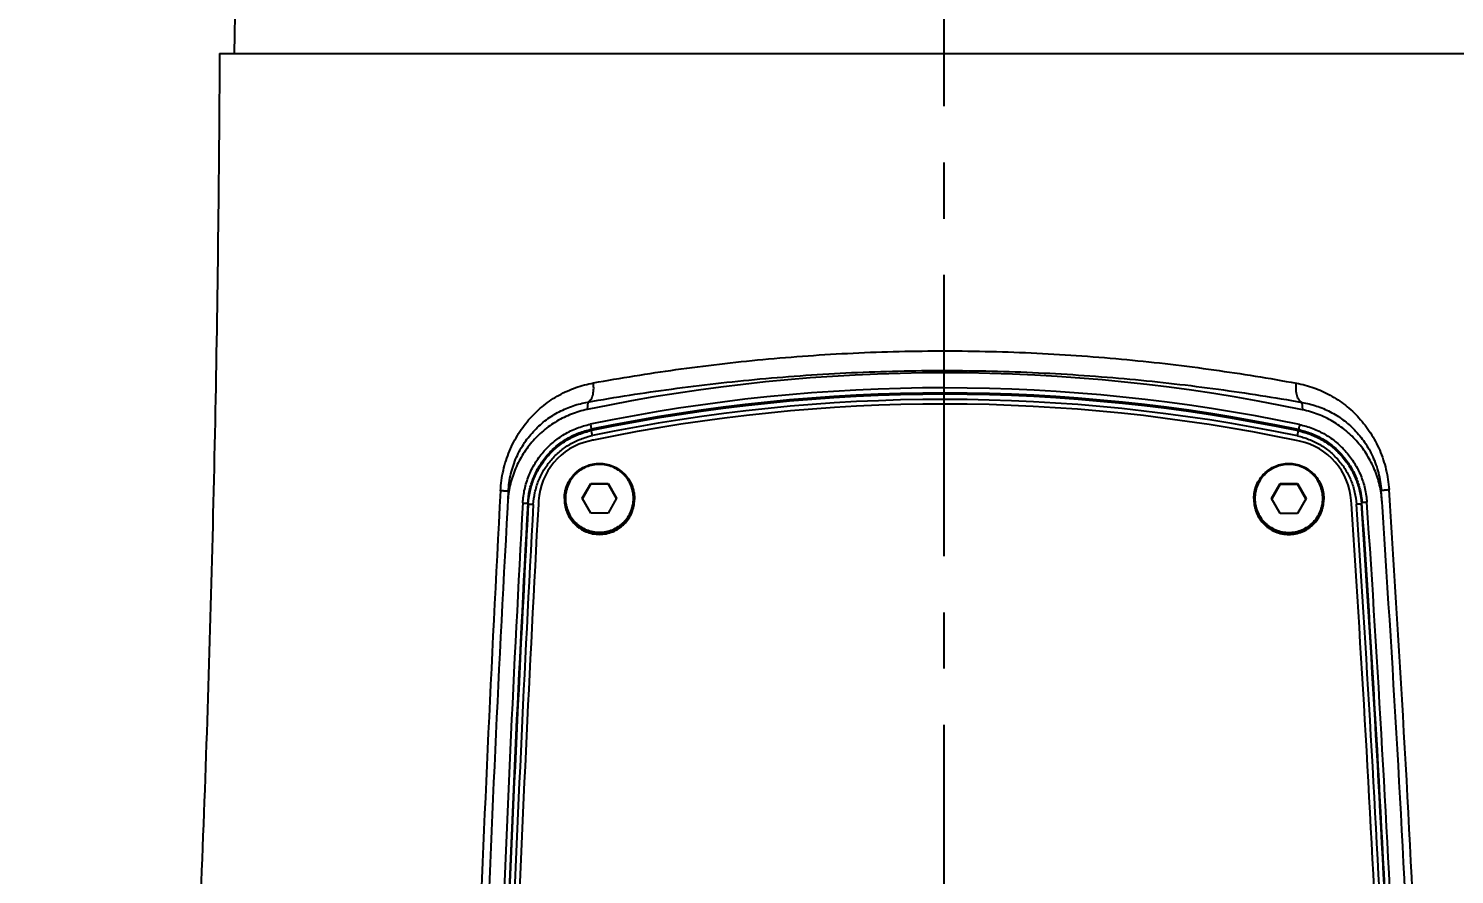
# Model space of a CAD drawing. Header units: millimetres. Extents: x 5828 to 6704, y 123 to 421.
# Drawn here: x 6582.08 to 6591.59, y 324.2 to 329.84 of the extents above; entities that cross this region are included whole.
import ezdxf

# ---------------------------------------------------------------- set-up
doc = ezdxf.new("R2010")
doc.units = ezdxf.units.MM
doc.linetypes.add('CENTER', pattern=[0.6, 0.375, -0.075, 0.075, -0.075])
for name, color, linetype in [('中心线', 7, 'Continuous'), ('外形图', 7, 'Continuous'), ('尺寸标注', 7, 'Continuous'), ('运动范围', 7, 'Continuous')]:
    doc.layers.add(name, color=color, linetype=linetype)
doc.styles.add('微软雅黑', font='msyh.ttc', dxfattribs={"height": 1.5})
doc.dimstyles.new('尺寸标注_1_15比例', dxfattribs={"dimtxt": 1.5, "dimasz": 1.25, "dimexe": 0.5, "dimexo": 0.4, "dimgap": 0.5, "dimtad": 1, "dimdec": 1, "dimlfac": 15, "dimdsep": 46, "dimtxsty": '微软雅黑', "dimcen": 0.09, "dimadec": 0, "dimazin": 0, "dimtp": 0.01, "dimtm": 0.01, "dimtfac": 1, "dimtdec": 1, "dimtofl": 0, "dimtmove": 0, "dimatfit": 3, "dimfxl": 1, "dimtolj": 1, "dimarcsym": 0})

# ---------------------------------------------------------------- blocks, each defined once
blk = doc.blocks.new('*D797')
at = {"layer": 'Defpoints', "color": 0}
for p in [(6541.8372, 378.1181), (6588.1866, 378.1181), (6595.1201, 318.7401)]:
    blk.add_point(p, dxfattribs=at)
at = {"layer": '尺寸标注', "color": 0, "lineweight": -2}
for p, q in [((6587.7866, 378.1181), (6541.3372, 378.1181)), ((6541.8372, 319.9901), (6541.8372, 376.8681)), ((6594.7201, 318.7401), (6541.3372, 318.7401))]:
    blk.add_line(p, q, dxfattribs=at)
at = {"layer": '尺寸标注', "color": 0}
for points in [[(6542.0455, 376.8681), (6541.6288, 376.8681), (6541.8372, 378.1181)], [(6541.6288, 319.9901), (6542.0455, 319.9901), (6541.8372, 318.7401)]]:
    blk.add_solid(points, dxfattribs=at)
at = {"layer": '尺寸标注', "color": 0, "insert": (6540.562, 347.1133), "char_height": 1.5, "attachment_point": 5, "rotation": 90, "style": '微软雅黑'}
blk.add_mtext('\\A1;890.7', dxfattribs=at)
blk = doc.blocks.new('*D798')
at = {"layer": 'Defpoints', "color": 0}
for p in [(6625.5646, 340.7401), (6588.1866, 317.3222), (6625.5646, 301.6394)]:
    blk.add_point(p, dxfattribs=at)
at = {"layer": '尺寸标注', "color": 0, "lineweight": -2}
for p, q in [((6625.5646, 340.3401), (6625.5646, 301.1394)), ((6588.1866, 316.9222), (6588.1866, 301.1394)), ((6589.4366, 301.6394), (6624.3146, 301.6394))]:
    blk.add_line(p, q, dxfattribs=at)
at = {"layer": '尺寸标注', "color": 0}
for points in [[(6589.4366, 301.8477), (6589.4366, 301.4311), (6588.1866, 301.6394)], [(6624.3146, 301.4311), (6624.3146, 301.8477), (6625.5646, 301.6394)]]:
    blk.add_solid(points, dxfattribs=at)
at = {"layer": '尺寸标注', "color": 0, "insert": (6607.2753, 302.915), "char_height": 1.5, "attachment_point": 5, "style": '微软雅黑'}
blk.add_mtext('\\A1;\\A1;560.6', dxfattribs=at)
blk = doc.blocks.new('*D799')
at = {"layer": 'Defpoints', "color": 0}
for p in [(6550.8086, 340.7401), (6588.1866, 305.9336), (6550.8086, 301.6394)]:
    blk.add_point(p, dxfattribs=at)
at = {"layer": '尺寸标注', "color": 0, "lineweight": -2}
for p, q in [((6550.8086, 340.3401), (6550.8086, 301.1394)), ((6588.1866, 305.5336), (6588.1866, 301.1394)), ((6586.9366, 301.6394), (6552.0586, 301.6394))]:
    blk.add_line(p, q, dxfattribs=at)
at = {"layer": '尺寸标注', "color": 0}
for points in [[(6552.0586, 301.8477), (6552.0586, 301.4311), (6550.8086, 301.6394)], [(6586.9366, 301.4311), (6586.9366, 301.8477), (6588.1866, 301.6394)]]:
    blk.add_solid(points, dxfattribs=at)
at = {"layer": '尺寸标注', "color": 0, "insert": (6570.2106, 302.915), "char_height": 1.5, "attachment_point": 5, "style": '微软雅黑'}
blk.add_mtext('\\A1;\\A1;560.6', dxfattribs=at)
blk = doc.blocks.new('*D817')
at = {"layer": 'Defpoints', "color": 0}
for p in [(6580.872, 340.7401), (6588.1866, 317.3222), (6588.1866, 306.6511)]:
    blk.add_point(p, dxfattribs=at)
at = {"layer": '尺寸标注', "color": 0, "lineweight": -2}
for p, q in [((6580.872, 340.3401), (6580.872, 306.1511)), ((6588.1866, 316.9222), (6588.1866, 306.1511)), ((6580.872, 306.6511), (6572.997, 306.6511)), ((6582.122, 306.6511), (6586.9366, 306.6511))]:
    blk.add_line(p, q, dxfattribs=at)
at = {"layer": '尺寸标注', "color": 0}
for points in [[(6582.122, 306.8594), (6582.122, 306.4428), (6580.872, 306.6511)], [(6586.9366, 306.4428), (6586.9366, 306.8594), (6588.1866, 306.6511)]]:
    blk.add_solid(points, dxfattribs=at)
at = {"layer": '尺寸标注', "color": 0, "insert": (6575.9077, 307.9302), "char_height": 1.5, "attachment_point": 5, "style": '微软雅黑'}
blk.add_mtext('\\A1;109.7', dxfattribs=at)
blk = doc.blocks.new('*D818')
at = {"layer": 'Defpoints', "color": 0}
for p in [(6608.3994, 340.7401), (6588.1866, 317.3222), (6608.3994, 306.6511)]:
    blk.add_point(p, dxfattribs=at)
at = {"layer": '尺寸标注', "color": 0, "lineweight": -2}
for p, q in [((6608.3994, 340.3401), (6608.3994, 306.1511)), ((6588.1866, 316.9222), (6588.1866, 306.1511)), ((6589.4366, 306.6511), (6607.1494, 306.6511))]:
    blk.add_line(p, q, dxfattribs=at)
at = {"layer": '尺寸标注', "color": 0}
for points in [[(6589.4366, 306.8594), (6589.4366, 306.4428), (6588.1866, 306.6511)], [(6607.1494, 306.4428), (6607.1494, 306.8594), (6608.3994, 306.6511)]]:
    blk.add_solid(points, dxfattribs=at)
at = {"layer": '尺寸标注', "color": 0, "insert": (6598.293, 307.9263), "char_height": 1.5, "attachment_point": 5, "style": '微软雅黑'}
blk.add_mtext('\\A1;303.2', dxfattribs=at)

msp = doc.modelspace()

# ---------------------------------------------------------------- linework, layer by layer
at = {"layer": '中心线', "linetype": 'CENTER', "ltscale": 5}
msp.add_line((6588.1866, 317.3222), (6588.1866, 364.2858), dxfattribs=at)
at = {"layer": '外形图', "color": 7, "linetype": 'Continuous'}
for p, q in [((6583.4516, 329.6734), (6583.4627, 330.3068)), ((6583.3516, 329.6734), (6593.555, 329.6734)), ((6585.8087, 327.3492), (6585.8052, 327.3)), ((6590.5746, 327.3474), (6590.5788, 327.2977)), ((6585.8325, 327.1681), (6585.8332, 327.1594)), ((6590.5514, 327.1658), (6590.5507, 327.1571)), ((6585.8331, 327.0929), (6585.8183, 327.0896)), ((6590.5587, 327.0885), (6590.5371, 327.093)), ((6585.772, 326.7076), (6585.8293, 326.8068)), ((6585.8293, 326.8033), (6585.773, 326.7058)), ((6585.8293, 326.8068), (6585.944, 326.8068)), ((6585.8293, 326.8068), (6585.8293, 326.8033)), ((6585.8293, 326.8033), (6585.944, 326.8033)), ((6585.944, 326.8068), (6586.0013, 326.7076)), ((6585.944, 326.8068), (6585.944, 326.8033)), ((6586.0003, 326.7058), (6585.944, 326.8033)), ((6590.372, 326.7068), (6590.4293, 326.8061)), ((6590.4293, 326.8026), (6590.373, 326.7051)), ((6590.4293, 326.8061), (6590.544, 326.8061)), ((6590.4293, 326.8061), (6590.4293, 326.8026)), ((6590.4293, 326.8026), (6590.544, 326.8026)), ((6590.544, 326.8061), (6590.6013, 326.7068)), ((6590.544, 326.8061), (6590.544, 326.8026)), ((6590.6003, 326.7051), (6590.544, 326.8026)), ((6585.4084, 326.6738), (6585.4119, 326.6684)), ((6585.4803, 326.6913), (6585.4789, 326.6666)), ((6585.6533, 326.7074), (6585.6533, 326.7006)), ((6585.8293, 326.6083), (6585.772, 326.7076)), ((6586.0013, 326.7076), (6585.944, 326.6083)), ((6586.12, 326.7074), (6586.12, 326.7006)), ((6590.2533, 326.7066), (6590.2533, 326.6998)), ((6590.4293, 326.6075), (6590.372, 326.7068)), ((6590.6013, 326.7068), (6590.544, 326.6075)), ((6590.72, 326.7066), (6590.72, 326.6998)), ((6590.9041, 326.6701), (6590.9025, 326.6936)), ((6590.9747, 326.6783), (6590.9712, 326.6728)), ((6585.944, 326.6083), (6585.8293, 326.6083)), ((6590.544, 326.6075), (6590.4293, 326.6075))]:
    msp.add_line(p, q, dxfattribs=at)
for centre, radius, start, end in [((6588.1866, 315.8366), 11.6076, 78.21072, 101.73553), ((6588.1866, 315.8357), 11.5743, 78.21074, 101.73551), ((6588.1866, 315.8304), 11.5708, 78.21073, 101.73551), ((6588.1866, 315.8296), 11.5374, 78.21072, 101.73552), ((6588.1848, 315.8292), 11.5069, 78.20432, 101.72264), ((6585.9129, 326.6668), 0.4332, 102.60257, 176.77086), ((6585.9402, 326.6466), 0.4591, 101.72303, 103.49867), ((6590.4702, 326.6644), 0.4332, 3.86268, 78.21254), ((6790.8406, 315.5646), 205.9186, 176.884043, 178.803555), ((6780.4416, 315.9084), 195.4641, 176.819405, 178.844304), ((6431.4718, 315.9084), 160, 1.411688, 3.88896), ((6423.5434, 315.6185), 167.9822, 1.448305, 3.805022), ((6780.4417, 315.9084), 195.3637, 176.840336, 178.77597), ((6780.4418, 315.9075), 195.3303, 176.840336, 178.77597), ((6780.4418, 315.9022), 195.3268, 176.840336, 178.774916), ((6780.4418, 315.9014), 195.2935, 176.840336, 178.774916), ((6780.3066, 315.8766), 195.1262, 176.830081, 178.764891), ((6431.5793, 315.934), 159.6861, 1.488792, 3.855047), ((6431.4716, 315.9014), 159.8294, 1.497482, 3.863146), ((6431.4717, 315.9022), 159.8627, 1.497482, 3.863146), ((6431.4717, 315.9075), 159.8662, 1.496188, 3.863146), ((6431.4717, 315.9084), 159.8995, 1.496188, 3.863146)]:
    msp.add_arc(centre, radius, start, end, dxfattribs=at)
msp.add_ellipse((6588.1866, 315.8369), major_axis=(0, 11.7078), ratio=0.999999, start_param=-0.20577, end_param=0.204832, dxfattribs=at)
for points, knots in [([(6583.3516, 329.6734), (6583.3479, 328.8541), (6583.3278, 327.2169), (6583.259, 324.7631), (6583.1507, 322.3123), (6583.0516, 320.6801), (6582.9952, 319.8643)], [0, 0, 0, 0, 0.250375, 0.500319, 0.750102, 1, 1, 1, 1]), ([(6585.846, 327.4771), (6586.0289, 327.5104), (6586.405, 327.571), (6586.9833, 327.6387), (6587.5824, 327.6812), (6588.1923, 327.6955), (6588.8021, 327.6806), (6589.401, 327.6377), (6589.9787, 327.5696), (6590.3545, 327.5087), (6590.5372, 327.4753)], [0, 0, 0, 0, 0.118239, 0.242231, 0.37018, 0.500145, 0.63009, 0.757983, 0.881884, 1, 1, 1, 1]), ([(6585.8087, 327.3492), (6585.9944, 327.382), (6586.3764, 327.4418), (6586.9637, 327.5085), (6587.5725, 327.5504), (6588.1924, 327.5646), (6588.8122, 327.5499), (6589.4207, 327.5075), (6590.0075, 327.4403), (6590.3892, 327.3803), (6590.5746, 327.3474)], [0, 0, 0, 0, 0.118092, 0.242056, 0.37007, 0.500148, 0.630207, 0.758163, 0.882033, 1, 1, 1, 1]), ([(6585.2264, 326.7577), (6585.2277, 326.7807), (6585.2321, 326.8265), (6585.2445, 326.8941), (6585.2624, 326.9599), (6585.2856, 327.0232), (6585.3137, 327.0835), (6585.357, 327.1587), (6585.4214, 327.2437), (6585.5131, 327.3299), (6585.6159, 327.3985), (6585.7275, 327.4489), (6585.8061, 327.4699), (6585.846, 327.4771)], [0, 0, 0, 0, 0.067461, 0.134595, 0.201156, 0.266946, 0.331852, 0.395816, 0.520882, 0.642834, 0.762635, 0.881352, 1, 1, 1, 1]), ([(6585.8087, 327.3492), (6585.8124, 327.3503), (6585.8197, 327.3543), (6585.8288, 327.3639), (6585.8363, 327.3769), (6585.8422, 327.393), (6585.8462, 327.4116), (6585.8482, 327.4323), (6585.8483, 327.4544), (6585.847, 327.4695), (6585.846, 327.4771)], [0, 0, 0, 0, 0.081232, 0.172277, 0.277259, 0.397504, 0.532338, 0.679741, 0.836797, 1, 1, 1, 1]), ([(6590.5746, 327.3474), (6590.5709, 327.3486), (6590.5636, 327.3525), (6590.5544, 327.3621), (6590.5469, 327.3752), (6590.541, 327.3912), (6590.537, 327.4098), (6590.535, 327.4305), (6590.5349, 327.4526), (6590.5362, 327.4677), (6590.5372, 327.4753)], [0, 0, 0, 0, 0.081468, 0.17268, 0.277741, 0.397985, 0.532752, 0.680041, 0.836953, 1, 1, 1, 1]), ([(6590.5372, 327.4753), (6590.5766, 327.4681), (6590.6545, 327.4473), (6590.765, 327.3977), (6590.8669, 327.3301), (6590.958, 327.2453), (6591.0356, 327.1442), (6591.0968, 327.0285), (6591.1316, 326.9226), (6591.1488, 326.8341), (6591.1537, 326.7888), (6591.1552, 326.766)], [0, 0, 0, 0, 0.118702, 0.237469, 0.357307, 0.47927, 0.604319, 0.733041, 0.865283, 0.93246, 1, 1, 1, 1]), ([(6585.2786, 326.7534), (6585.2808, 326.7931), (6585.2922, 326.8712), (6585.3295, 326.9814), (6585.3839, 327.0798), (6585.4518, 327.1639), (6585.5304, 327.2332), (6585.6171, 327.2876), (6585.7104, 327.3271), (6585.7757, 327.3435), (6585.8087, 327.3492)], [0, 0, 0, 0, 0.138478, 0.273486, 0.403286, 0.527931, 0.648529, 0.766507, 0.883256, 1, 1, 1, 1]), ([(6590.5746, 327.3474), (6590.6073, 327.3418), (6590.6719, 327.3256), (6590.7642, 327.2865), (6590.8503, 327.233), (6590.9283, 327.1648), (6590.996, 327.082), (6591.0506, 326.9852), (6591.0885, 326.8766), (6591.1007, 326.7993), (6591.1034, 326.7601)], [0, 0, 0, 0, 0.116783, 0.233571, 0.351572, 0.472155, 0.596739, 0.726442, 0.861402, 1, 1, 1, 1]), ([(6585.8052, 327.3), (6585.7695, 327.2926), (6585.6992, 327.2718), (6585.6004, 327.2239), (6585.5107, 327.1604), (6585.4327, 327.0832), (6585.3682, 326.9942), (6585.3191, 326.896), (6585.2867, 326.7911), (6585.2767, 326.7185), (6585.2747, 326.6821)], [0, 0, 0, 0, 0.125019, 0.250034, 0.375043, 0.500045, 0.625041, 0.750031, 0.875017, 1, 1, 1, 1]), ([(6591.1083, 326.6881), (6591.1058, 326.7241), (6591.0951, 326.7959), (6591.062, 326.8994), (6591.0126, 326.9963), (6590.9482, 327.0839), (6590.8705, 327.16), (6590.7816, 327.2225), (6590.6837, 327.2698), (6590.6141, 327.2904), (6590.5788, 327.2977)], [0, 0, 0, 0, 0.124983, 0.249969, 0.374959, 0.499955, 0.624957, 0.749966, 0.874981, 1, 1, 1, 1]), ([(6585.3751, 326.6765), (6585.3768, 326.7075), (6585.3853, 326.7691), (6585.4128, 326.8582), (6585.4545, 326.9417), (6585.5092, 327.0173), (6585.5756, 327.0829), (6585.6517, 327.1369), (6585.7357, 327.1776), (6585.7954, 327.1952), (6585.8257, 327.2015)], [0, 0, 0, 0, 0.124983, 0.249969, 0.374959, 0.499955, 0.624958, 0.749967, 0.874981, 1, 1, 1, 1]), ([(6585.4084, 326.6738), (6585.41, 326.7029), (6585.4179, 326.761), (6585.4439, 326.8449), (6585.4831, 326.9235), (6585.5346, 326.9946), (6585.597, 327.0564), (6585.6687, 327.1072), (6585.7477, 327.1455), (6585.8039, 327.1621), (6585.8325, 327.1681)], [0, 0, 0, 0, 0.124983, 0.249969, 0.374959, 0.499955, 0.624958, 0.749967, 0.874981, 1, 1, 1, 1]), ([(6585.4119, 326.6684), (6585.4135, 326.6973), (6585.4214, 326.755), (6585.4472, 326.8383), (6585.4861, 326.9164), (6585.5373, 326.987), (6585.5993, 327.0484), (6585.6705, 327.0989), (6585.749, 327.137), (6585.8048, 327.1535), (6585.8332, 327.1594)], [0, 0, 0, 0, 0.124983, 0.249969, 0.374959, 0.499955, 0.624958, 0.749967, 0.874981, 1, 1, 1, 1]), ([(6585.8257, 327.2015), (6585.8266, 327.1974), (6585.8278, 327.1914), (6585.8294, 327.1837), (6585.8304, 327.1787), (6585.8312, 327.1746), (6585.8318, 327.1717), (6585.8321, 327.1699), (6585.8323, 327.169), (6585.8324, 327.1685), (6585.8325, 327.1682), (6585.8325, 327.1681)], [0, 0, 0, 0, 0.371248, 0.540784, 0.690937, 0.816063, 0.911461, 0.946844, 0.973548, 0.99132, 1, 1, 1, 1]), ([(6585.84, 327.1259), (6585.8391, 327.13), (6585.8379, 327.136), (6585.8363, 327.1438), (6585.8353, 327.1487), (6585.8344, 327.1529), (6585.8339, 327.1557), (6585.8335, 327.1575), (6585.8334, 327.1584), (6585.8333, 327.159), (6585.8332, 327.1593), (6585.8332, 327.1594)], [0, 0, 0, 0, 0.371248, 0.540784, 0.690937, 0.816063, 0.911461, 0.946844, 0.973548, 0.99132, 1, 1, 1, 1]), ([(6590.5439, 327.1237), (6590.5447, 327.1278), (6590.546, 327.1338), (6590.5476, 327.1415), (6590.5486, 327.1465), (6590.5494, 327.1506), (6590.55, 327.1535), (6590.5503, 327.1553), (6590.5505, 327.1561), (6590.5506, 327.1567), (6590.5507, 327.157), (6590.5507, 327.1571)], [0, 0, 0, 0, 0.37125, 0.540786, 0.690938, 0.816064, 0.911462, 0.946845, 0.973548, 0.991321, 1, 1, 1, 1]), ([(6590.5507, 327.1571), (6590.5787, 327.1513), (6590.634, 327.135), (6590.7118, 327.0974), (6590.7824, 327.0476), (6590.8441, 326.9872), (6590.8952, 326.9175), (6590.9344, 326.8406), (6590.9607, 326.7584), (6590.9692, 326.7014), (6590.9712, 326.6728)], [0, 0, 0, 0, 0.125019, 0.250033, 0.375042, 0.500044, 0.62504, 0.750031, 0.875017, 1, 1, 1, 1]), ([(6590.5582, 327.1993), (6590.5573, 327.1952), (6590.5561, 327.1891), (6590.5545, 327.1814), (6590.5535, 327.1765), (6590.5526, 327.1723), (6590.5521, 327.1695), (6590.5517, 327.1677), (6590.5516, 327.1668), (6590.5515, 327.1662), (6590.5514, 327.1659), (6590.5514, 327.1658)], [0, 0, 0, 0, 0.371249, 0.540786, 0.690938, 0.816064, 0.911462, 0.946845, 0.973548, 0.99132, 1, 1, 1, 1]), ([(6590.5514, 327.1658), (6590.5796, 327.1599), (6590.6353, 327.1435), (6590.7136, 327.1057), (6590.7847, 327.0556), (6590.8468, 326.9948), (6590.8982, 326.9247), (6590.9377, 326.8472), (6590.9642, 326.7644), (6590.9727, 326.7071), (6590.9747, 326.6783)], [0, 0, 0, 0, 0.125019, 0.250033, 0.375042, 0.500044, 0.62504, 0.750031, 0.875017, 1, 1, 1, 1]), ([(6590.5582, 327.1993), (6590.5882, 327.193), (6590.6326, 327.1799), (6590.6889, 327.1555), (6590.7431, 327.1265), (6590.806, 327.0822), (6590.861, 327.0283), (6590.8993, 326.9804), (6590.9336, 326.9294), (6590.9686, 326.8608), (6590.9967, 326.7729), (6591.0058, 326.712), (6591.0079, 326.6814)], [0, 0, 0, 0, 0.124993, 0.18754, 0.250085, 0.375069, 0.500045, 0.562582, 0.625118, 0.750083, 0.875042, 1, 1, 1, 1]), ([(6585.4451, 326.6657), (6585.4466, 326.6928), (6585.4541, 326.7468), (6585.4782, 326.8249), (6585.5147, 326.8981), (6585.5627, 326.9643), (6585.6208, 327.0219), (6585.6875, 327.0692), (6585.7611, 327.1049), (6585.8134, 327.1204), (6585.84, 327.1259)], [0, 0, 0, 0, 0.124984, 0.249969, 0.37496, 0.499956, 0.624958, 0.749967, 0.874981, 1, 1, 1, 1]), ([(6590.5439, 327.1237), (6590.5702, 327.1182), (6590.622, 327.1029), (6590.6948, 327.0676), (6590.7611, 327.021), (6590.8188, 326.9643), (6590.8667, 326.8991), (6590.9035, 326.827), (6590.9281, 326.7499), (6590.9361, 326.6965), (6590.9379, 326.6697)], [0, 0, 0, 0, 0.125019, 0.250033, 0.375042, 0.500044, 0.62504, 0.750031, 0.875016, 1, 1, 1, 1]), ([(6585.6533, 326.7074), (6585.6533, 326.7226), (6585.6555, 326.7456), (6585.663, 326.7752), (6585.6733, 326.804), (6585.6914, 326.8378), (6585.7157, 326.8675), (6585.7384, 326.888), (6585.7629, 326.9062), (6585.7968, 326.9243), (6585.8408, 326.9376), (6585.8866, 326.9421), (6585.9324, 326.9376), (6585.9765, 326.9243), (6586.0103, 326.9062), (6586.0349, 326.888), (6586.0575, 326.8675), (6586.0819, 326.8378), (6586.1, 326.804), (6586.1103, 326.7752), (6586.1177, 326.7456), (6586.12, 326.7226), (6586.12, 326.7074)], [0, 0, 0, 0, 0.062471, 0.093745, 0.125019, 0.187495, 0.249974, 0.281253, 0.312533, 0.375019, 0.437509, 0.5, 0.562491, 0.624981, 0.687467, 0.718747, 0.750026, 0.812505, 0.874981, 0.906255, 0.937529, 1, 1, 1, 1]), ([(6586.1133, 326.7076), (6586.1133, 326.7224), (6586.1111, 326.7447), (6586.1039, 326.7734), (6586.0939, 326.8014), (6586.0763, 326.8343), (6586.0526, 326.8631), (6586.0306, 326.883), (6586.0068, 326.9007), (6585.9739, 326.9182), (6585.9311, 326.9312), (6585.8866, 326.9356), (6585.8421, 326.9312), (6585.7993, 326.9182), (6585.7664, 326.9007), (6585.7426, 326.883), (6585.7206, 326.8631), (6585.6969, 326.8343), (6585.6794, 326.8014), (6585.6694, 326.7734), (6585.6621, 326.7447), (6585.66, 326.7224), (6585.66, 326.7076)], [0, 0, 0, 0, 0.062471, 0.093744, 0.125018, 0.187494, 0.249973, 0.281251, 0.312531, 0.375018, 0.437508, 0.5, 0.562492, 0.624982, 0.687469, 0.718749, 0.750027, 0.812506, 0.874982, 0.906256, 0.937529, 1, 1, 1, 1]), ([(6590.2533, 326.7066), (6590.2533, 326.7219), (6590.2555, 326.7448), (6590.263, 326.7744), (6590.2733, 326.8032), (6590.2914, 326.8371), (6590.3157, 326.8667), (6590.3384, 326.8872), (6590.3629, 326.9054), (6590.3968, 326.9235), (6590.4408, 326.9369), (6590.4866, 326.9414), (6590.5324, 326.9369), (6590.5765, 326.9235), (6590.6103, 326.9054), (6590.6349, 326.8872), (6590.6575, 326.8667), (6590.6819, 326.8371), (6590.7, 326.8032), (6590.7103, 326.7744), (6590.7177, 326.7448), (6590.72, 326.7219), (6590.72, 326.7066)], [0, 0, 0, 0, 0.062471, 0.093745, 0.125019, 0.187495, 0.249974, 0.281253, 0.312533, 0.375019, 0.437509, 0.5, 0.562491, 0.624981, 0.687467, 0.718747, 0.750026, 0.812505, 0.874981, 0.906255, 0.937529, 1, 1, 1, 1]), ([(6590.7133, 326.7068), (6590.7133, 326.7216), (6590.7111, 326.7439), (6590.7039, 326.7727), (6590.6939, 326.8006), (6590.6763, 326.8335), (6590.6526, 326.8623), (6590.6306, 326.8822), (6590.6068, 326.8999), (6590.5739, 326.9175), (6590.5311, 326.9305), (6590.4866, 326.9348), (6590.4421, 326.9305), (6590.3993, 326.9175), (6590.3664, 326.8999), (6590.3426, 326.8822), (6590.3206, 326.8623), (6590.2969, 326.8335), (6590.2794, 326.8006), (6590.2694, 326.7727), (6590.2621, 326.7439), (6590.26, 326.7216), (6590.26, 326.7068)], [0, 0, 0, 0, 0.062471, 0.093744, 0.125018, 0.187494, 0.249973, 0.281251, 0.312531, 0.375018, 0.437508, 0.5, 0.562492, 0.624982, 0.687469, 0.718749, 0.750027, 0.812506, 0.874982, 0.906256, 0.937529, 1, 1, 1, 1]), ([(6585.2786, 326.7534), (6585.2786, 326.7534), (6585.2785, 326.7535), (6585.2784, 326.7535), (6585.2781, 326.7536), (6585.2775, 326.7537), (6585.2765, 326.7538), (6585.275, 326.754), (6585.2731, 326.7542), (6585.2707, 326.7544), (6585.2679, 326.7547), (6585.2647, 326.7549), (6585.2612, 326.7552), (6585.2557, 326.7557), (6585.2479, 326.7562), (6585.2376, 326.757), (6585.2303, 326.7574), (6585.2264, 326.7577)], [0, 0, 0, 0, 0.001431, 0.004719, 0.010039, 0.01742, 0.038374, 0.067552, 0.104869, 0.150208, 0.203423, 0.264339, 0.332759, 0.408457, 0.58067, 0.778718, 1, 1, 1, 1]), ([(6591.1034, 326.7601), (6591.1034, 326.7601), (6591.1034, 326.7602), (6591.1037, 326.7603), (6591.1044, 326.7605), (6591.1054, 326.7608), (6591.1069, 326.761), (6591.1089, 326.7613), (6591.1112, 326.7616), (6591.114, 326.762), (6591.1184, 326.7625), (6591.125, 326.7632), (6591.1339, 326.7641), (6591.1441, 326.7651), (6591.1514, 326.7657), (6591.1552, 326.766)], [0, 0, 0, 0, 0.001981, 0.005537, 0.018498, 0.039583, 0.068822, 0.106153, 0.15147, 0.204634, 0.265475, 0.409381, 0.581322, 0.779055, 1, 1, 1, 1]), ([(6585.3751, 326.6765), (6585.3772, 326.6764), (6585.3814, 326.6762), (6585.3875, 326.6758), (6585.3932, 326.6754), (6585.3975, 326.6751), (6585.4005, 326.6748), (6585.4025, 326.6747), (6585.4042, 326.6745), (6585.4056, 326.6743), (6585.4067, 326.6742), (6585.4074, 326.6741), (6585.4079, 326.674), (6585.4081, 326.674), (6585.4083, 326.6739), (6585.4083, 326.6739), (6585.4084, 326.6738)], [0, 0, 0, 0, 0.192512, 0.377848, 0.549048, 0.699686, 0.765491, 0.824111, 0.874994, 0.917667, 0.951735, 0.976893, 0.986064, 0.992948, 0.997558, 1, 1, 1, 1]), ([(6585.4451, 326.6657), (6585.443, 326.6658), (6585.4388, 326.6661), (6585.4327, 326.6664), (6585.4271, 326.6668), (6585.4228, 326.6672), (6585.4197, 326.6674), (6585.4178, 326.6676), (6585.4161, 326.6677), (6585.4147, 326.6679), (6585.4135, 326.668), (6585.4128, 326.6681), (6585.4123, 326.6682), (6585.4121, 326.6683), (6585.412, 326.6683), (6585.4119, 326.6684), (6585.4119, 326.6684)], [0, 0, 0, 0, 0.192512, 0.377848, 0.549048, 0.699685, 0.765491, 0.82411, 0.874994, 0.917666, 0.951734, 0.976892, 0.986064, 0.992948, 0.997558, 1, 1, 1, 1]), ([(6585.6533, 326.7074), (6585.6533, 326.6921), (6585.6555, 326.6692), (6585.663, 326.6396), (6585.6733, 326.6108), (6585.6914, 326.577), (6585.7157, 326.5473), (6585.7384, 326.5268), (6585.7629, 326.5086), (6585.7968, 326.4905), (6585.8408, 326.4771), (6585.8866, 326.4726), (6585.9324, 326.4771), (6585.9765, 326.4905), (6586.0103, 326.5086), (6586.0349, 326.5268), (6586.0575, 326.5473), (6586.0819, 326.577), (6586.1, 326.6108), (6586.1103, 326.6396), (6586.1177, 326.6692), (6586.12, 326.6921), (6586.12, 326.7074)], [0, 0, 0, 0, 0.062471, 0.093744, 0.125018, 0.187494, 0.249973, 0.281251, 0.312531, 0.375018, 0.437508, 0.5, 0.562492, 0.624982, 0.687469, 0.718749, 0.750027, 0.812506, 0.874982, 0.906256, 0.937529, 1, 1, 1, 1]), ([(6585.6533, 326.7006), (6585.6533, 326.6853), (6585.6555, 326.6624), (6585.663, 326.6328), (6585.6733, 326.604), (6585.6914, 326.5701), (6585.7157, 326.5405), (6585.7384, 326.52), (6585.7629, 326.5018), (6585.7968, 326.4837), (6585.8408, 326.4703), (6585.8866, 326.4658), (6585.9324, 326.4703), (6585.9765, 326.4837), (6586.0103, 326.5018), (6586.0349, 326.52), (6586.0575, 326.5405), (6586.0819, 326.5701), (6586.1, 326.604), (6586.1103, 326.6328), (6586.1177, 326.6624), (6586.12, 326.6853), (6586.12, 326.7006)], [0, 0, 0, 0, 0.062471, 0.093744, 0.125018, 0.187494, 0.249973, 0.281251, 0.312531, 0.375018, 0.437508, 0.5, 0.562492, 0.624982, 0.687469, 0.718749, 0.750027, 0.812506, 0.874982, 0.906256, 0.937529, 1, 1, 1, 1]), ([(6585.66, 326.7076), (6585.66, 326.6927), (6585.6621, 326.6704), (6585.6694, 326.6417), (6585.6794, 326.6137), (6585.6969, 326.5809), (6585.7206, 326.552), (6585.7426, 326.5321), (6585.7664, 326.5144), (6585.7993, 326.4969), (6585.8421, 326.4839), (6585.8866, 326.4795), (6585.9311, 326.4839), (6585.9739, 326.4969), (6586.0068, 326.5144), (6586.0306, 326.5321), (6586.0526, 326.552), (6586.0763, 326.5809), (6586.0939, 326.6137), (6586.1039, 326.6417), (6586.1111, 326.6704), (6586.1133, 326.6927), (6586.1133, 326.7076)], [0, 0, 0, 0, 0.062471, 0.093744, 0.125018, 0.187494, 0.249973, 0.281251, 0.312531, 0.375018, 0.437508, 0.5, 0.562492, 0.624982, 0.687469, 0.718749, 0.750027, 0.812506, 0.874982, 0.906256, 0.937529, 1, 1, 1, 1]), ([(6590.2533, 326.7066), (6590.2533, 326.6914), (6590.2555, 326.6684), (6590.263, 326.6388), (6590.2733, 326.61), (6590.2914, 326.5762), (6590.3157, 326.5465), (6590.3384, 326.526), (6590.3629, 326.5078), (6590.3968, 326.4897), (6590.4408, 326.4764), (6590.4866, 326.4719), (6590.5324, 326.4764), (6590.5765, 326.4897), (6590.6103, 326.5078), (6590.6349, 326.526), (6590.6575, 326.5465), (6590.6819, 326.5762), (6590.7, 326.61), (6590.7103, 326.6388), (6590.7177, 326.6684), (6590.72, 326.6914), (6590.72, 326.7066)], [0, 0, 0, 0, 0.062471, 0.093744, 0.125018, 0.187494, 0.249973, 0.281251, 0.312531, 0.375018, 0.437508, 0.5, 0.562492, 0.624982, 0.687469, 0.718749, 0.750027, 0.812506, 0.874982, 0.906256, 0.937529, 1, 1, 1, 1]), ([(6590.2533, 326.6998), (6590.2533, 326.6846), (6590.2555, 326.6616), (6590.263, 326.632), (6590.2733, 326.6032), (6590.2914, 326.5694), (6590.3157, 326.5397), (6590.3384, 326.5192), (6590.3629, 326.501), (6590.3968, 326.4829), (6590.4408, 326.4696), (6590.4866, 326.4651), (6590.5324, 326.4696), (6590.5765, 326.4829), (6590.6103, 326.501), (6590.6349, 326.5192), (6590.6575, 326.5397), (6590.6819, 326.5694), (6590.7, 326.6032), (6590.7103, 326.632), (6590.7177, 326.6616), (6590.72, 326.6846), (6590.72, 326.6998)], [0, 0, 0, 0, 0.062471, 0.093744, 0.125018, 0.187494, 0.249973, 0.281251, 0.312531, 0.375018, 0.437508, 0.5, 0.562492, 0.624982, 0.687469, 0.718749, 0.750027, 0.812506, 0.874982, 0.906256, 0.937529, 1, 1, 1, 1]), ([(6590.26, 326.7068), (6590.26, 326.692), (6590.2621, 326.6697), (6590.2694, 326.6409), (6590.2794, 326.613), (6590.2969, 326.5801), (6590.3206, 326.5513), (6590.3426, 326.5314), (6590.3664, 326.5137), (6590.3993, 326.4961), (6590.4421, 326.4831), (6590.4866, 326.4787), (6590.5311, 326.4831), (6590.5739, 326.4961), (6590.6068, 326.5137), (6590.6306, 326.5314), (6590.6526, 326.5513), (6590.6763, 326.5801), (6590.6939, 326.613), (6590.7039, 326.6409), (6590.7111, 326.6697), (6590.7133, 326.692), (6590.7133, 326.7068)], [0, 0, 0, 0, 0.062471, 0.093744, 0.125018, 0.187494, 0.249973, 0.281251, 0.312531, 0.375018, 0.437508, 0.5, 0.562492, 0.624982, 0.687469, 0.718749, 0.750027, 0.812506, 0.874982, 0.906256, 0.937529, 1, 1, 1, 1]), ([(6590.9379, 326.6697), (6590.94, 326.6698), (6590.9442, 326.6701), (6590.9503, 326.6706), (6590.956, 326.671), (6590.9603, 326.6714), (6590.9633, 326.6717), (6590.9653, 326.6719), (6590.9669, 326.6721), (6590.9684, 326.6722), (6590.9695, 326.6724), (6590.9702, 326.6725), (6590.9707, 326.6726), (6590.9709, 326.6727), (6590.9711, 326.6727), (6590.9711, 326.6727), (6590.9712, 326.6728)], [0, 0, 0, 0, 0.192459, 0.377755, 0.548931, 0.699561, 0.765369, 0.823995, 0.874889, 0.917576, 0.951663, 0.976842, 0.986026, 0.992923, 0.997546, 1, 1, 1, 1]), ([(6591.0079, 326.6814), (6591.0058, 326.6812), (6591.0016, 326.6809), (6590.9955, 326.6805), (6590.9898, 326.68), (6590.9855, 326.6796), (6590.9825, 326.6793), (6590.9805, 326.6791), (6590.9789, 326.679), (6590.9774, 326.6788), (6590.9763, 326.6786), (6590.9756, 326.6785), (6590.9751, 326.6784), (6590.9749, 326.6784), (6590.9747, 326.6783), (6590.9747, 326.6783), (6590.9747, 326.6783)], [0, 0, 0, 0, 0.192459, 0.377755, 0.548931, 0.699561, 0.765369, 0.823995, 0.874889, 0.917576, 0.951663, 0.976842, 0.986026, 0.992923, 0.997546, 1, 1, 1, 1])]:
    msp.add_open_spline(points, degree=3, knots=knots, dxfattribs=at)
at = {"layer": '运动范围', "color": 0, "linetype": 'Continuous', "lineweight": 0}
msp.add_arc((6588.1866, 340.7401), 37.378, 340.00173, 209.99906, dxfattribs=at)

# ---------------------------------------------------------------- dimensions: what is measured, and where the dimension line sits
at = {"layer": '尺寸标注'}
dim = msp.add_linear_dim(base=(6541.8372, 378.1181), p1=(6595.1201, 318.7401), p2=(6588.1866, 378.1181), angle=90, dimstyle='尺寸标注_1_15比例', dxfattribs=at)
dim.commit()
dim.dimension.update_dxf_attribs({"geometry": '*D797', "text_midpoint": (6541.8372, 347.1133), "dimtype": 160})
for base, p1, p2, picture, middle in [((6550.8086, 301.6394), (6588.1866, 305.9336), (6550.8086, 340.7401), '*D799', (6570.2106, 301.6394)), ((6625.5646, 301.6394), (6588.1866, 317.3222), (6625.5646, 340.7401), '*D798', (6607.2753, 301.6394))]:
    dim = msp.add_linear_dim(base=base, p1=p1, p2=p2, text='\\A1;560.6', dimstyle='尺寸标注_1_15比例', override={"dimtxsty": '微软雅黑'}, dxfattribs=at)
    dim.commit()
    dim.dimension.update_dxf_attribs({"geometry": picture, "text_midpoint": middle, "dimtype": 160})
dim = msp.add_linear_dim(base=(6588.1866, 306.6511), p1=(6580.872, 340.7401), p2=(6588.1866, 317.3222), dimstyle='尺寸标注_1_15比例', dxfattribs=at)
dim.commit()
dim.dimension.update_dxf_attribs({"geometry": '*D817', "text_midpoint": (6575.9077, 306.6511), "dimtype": 160})
dim = msp.add_linear_dim(base=(6608.3994, 306.6511), p1=(6588.1866, 317.3222), p2=(6608.3994, 340.7401), dimstyle='尺寸标注_1_15比例', dxfattribs=at)
dim.commit()
dim.dimension.update_dxf_attribs({"geometry": '*D818', "text_midpoint": (6598.293, 307.9263)})

doc.saveas('drawing.dxf')
